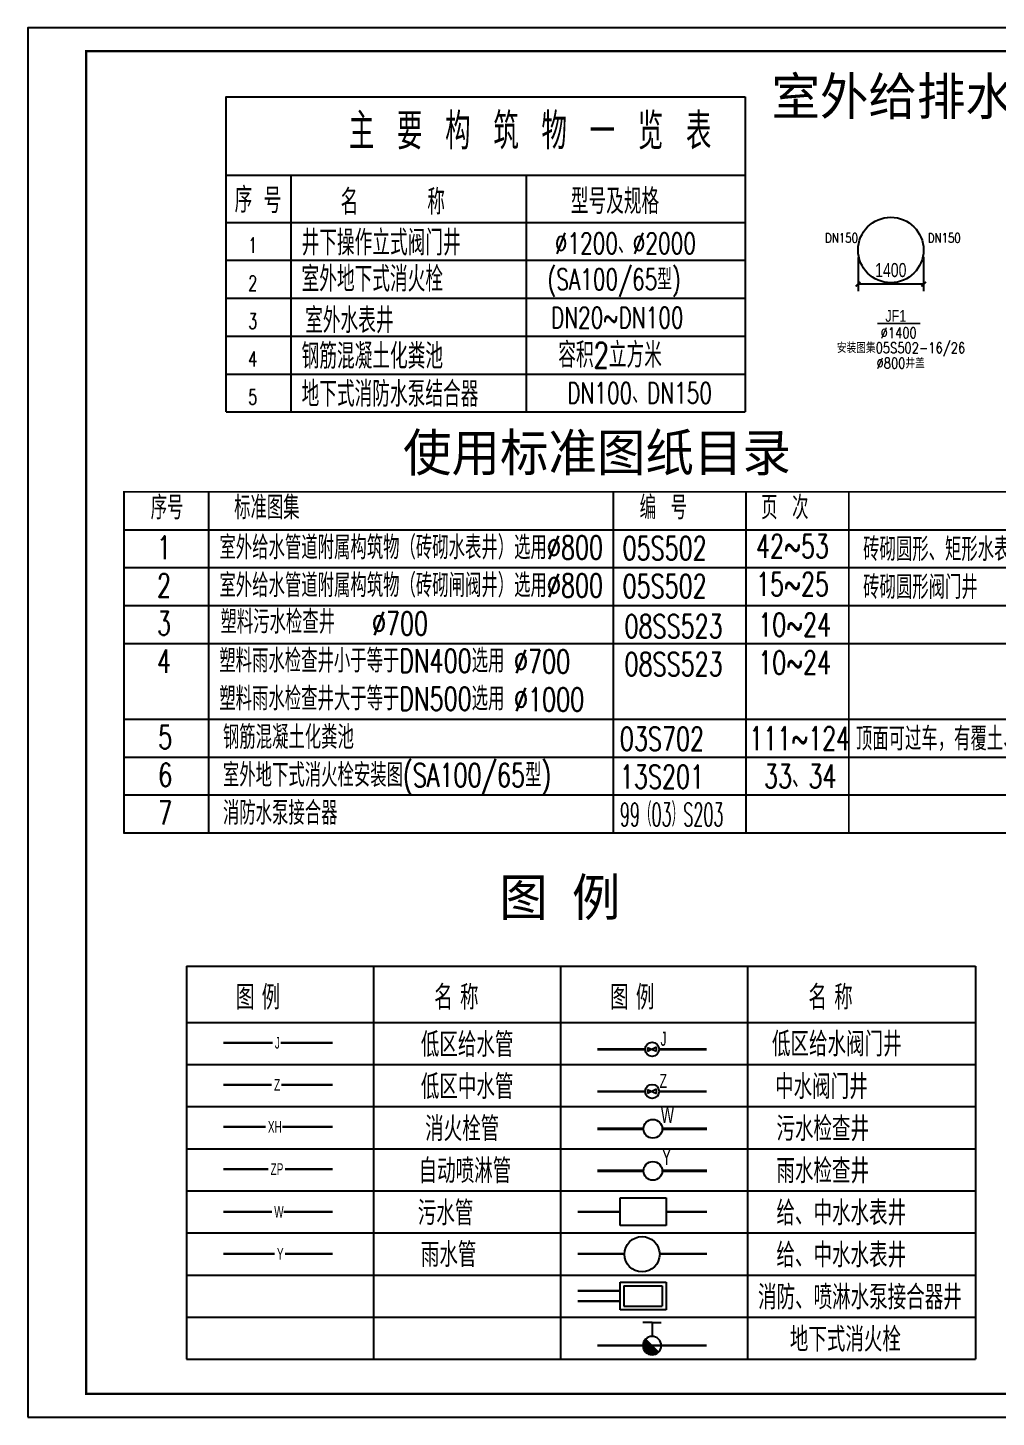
# Model space of a CAD drawing. Extents: x 332286 to 1463507, y -720758 to 86974.
# Drawn here: x 989055 to 1009759, y -572897 to -543197 of the extents above; entities that cross this region are included whole.
import ezdxf
from ezdxf.enums import TextEntityAlignment as Align

# ---------------------------------------------------------------- set-up
doc = ezdxf.new("R2010")
doc.units = 0
doc.header["$LTSCALE"] = 1000
doc.header["$MEASUREMENT"] = 0
doc.layers.get('0').update_dxf_attribs({"linetype": 'CONTINUOUS'})
doc.layers.get('Defpoints').update_dxf_attribs({"linetype": 'CONTINUOUS'})
for name, color, linetype in [('1WATER_DIM', 7, 'CONTINUOUS'), ('61', 7, 'CONTINUOUS'), ('EQ-室外', 2, 'CONTINUOUS'), ('LINE', 9, 'CONTINUOUS'), ('PIPE-污水', 2, 'CONTINUOUS'), ('PIPE-给水', 3, 'CONTINUOUS'), ('PIPE-雨水', 4, 'CONTINUOUS'), ('S-喷淋', 210, 'CONTINUOUS'), ('S-污水', 2, 'CONTINUOUS'), ('S-消防', 1, 'CONTINUOUS'), ('S-给水', 7, 'CONTINUOUS'), ('SA_TEXT', 7, 'CONTINUOUS'), ('SA_给水', 3, 'CONTINUOUS'), ('TEXT_污水', 7, 'CONTINUOUS'), ('TWT_TEXT', 7, 'CONTINUOUS'), ('W-节点图', 3, 'CONTINUOUS'), ('WELL_污水', 2, 'CONTINUOUS')]:
    doc.layers.add(name, color=color, linetype=linetype)
for name, color, linetype, lineweight in [('A-ANNO-TTLB', 7, 'CONTINUOUS', 25), ('PUB_TITLE', 4, 'CONTINUOUS', 9), ('高程点', 6, 'CONTINUOUS', 60)]:
    doc.layers.add(name, color=color, linetype=linetype, lineweight=lineweight)
doc.styles.add('-黑体', font='simhei.ttf', dxfattribs={"width": 0.7})
doc.styles.add('0-W-标准', font='ros.shx', dxfattribs={"width": 0.75, "bigfont": '@jd.shx'})
doc.styles.add('_HZDF2', font='romans2.shx', dxfattribs={"width": 0.8, "bigfont": 'HZDF2.shx'})
doc.styles.add('_HZTXT', font='fs.shx', dxfattribs={"width": 0.7, "bigfont": 'hztxt.shx'})
doc.styles.add('_TWT_PIPETEXT', font='ROS', dxfattribs={"width": 0.7, "height": 2.5, "bigfont": 'JD'})
doc.styles.add('_TWT_WELL', font='ROS', dxfattribs={"width": 0.8, "height": 3, "bigfont": 'JD'})
doc.styles.add('HZ', font='txt', dxfattribs={"bigfont": 'hztxt'})
doc.dimstyles.new('副本 DIMN', dxfattribs={"dimtxt": 300, "dimasz": 100, "dimexe": 150, "dimexo": 150, "dimgap": 150, "dimtad": 1, "dimdec": 0, "dimzin": 0, "dimdsep": 46, "dimtxsty": '0-W-标准', "dimblk": 'ARCHTICK', "dimcen": 0.09, "dimclrt": 7, "dimazin": 2, "dimtfac": 1, "dimtdec": 0, "dimtix": 1, "dimtmove": 2, "dimatfit": 3, "dimldrblk": 'ARCHTICK', "dimfxl": 250, "dimtolj": 1, "dimtzin": 0, "dimarcsym": 0})

# ---------------------------------------------------------------- blocks, each defined once
blk = doc.blocks.new('$TwtSys$00000317')
blk.add_hatch(color=256).paths.add_polyline_path([(92, -92), (-92, 92, 0.999981)])
for p, q in [((0, 331), (-130, 331)), ((0, 331), (0, 131)), ((0, 331), (130, 331)), ((92, -92), (-92, 92))]:
    blk.add_line(p, q)
for start, end in [(135, 315), (315, 135)]:
    blk.add_arc((0, 0), 131, start, end)
blk = doc.blocks.new('$TWTSYS$00000187')
blk.add_circle((0, 0, 0), 0.5)
blk = doc.blocks.new('$TWTSYS$00000186')
for p, q in [((0.324, 0.156, 0), (-0.325, -0.157, 0)), ((-0.325, 0.139, 0), (0.324, -0.139, 0)), ((-0.325, 0.139, 0), (-0.325, -0.157, 0)), ((0.324, -0.139, 0), (0.324, 0.156, 0))]:
    blk.add_line(p, q)
blk.add_circle((0, 0, 0), 0.5)
blk = doc.blocks.new('_ArchTick')
at = {"color": 0, "linetype": 'ByBlock', "const_width": 0.4}
blk.add_lwpolyline([(-0.5, -0.5), (0.5, 0.5)], dxfattribs=at)
blk = doc.blocks.new('*D140')
at = {"layer": 'Defpoints', "color": 0, "transparency": 16777216}
for p in [(1006805, -547957), (1008205, -547946), (1006805, -548677)]:
    blk.add_point(p, dxfattribs=at)
at = {"layer": 'W-节点图', "color": 0, "lineweight": -2, "transparency": 16777216}
for p, q in [((1006805, -548107), (1006805, -548827)), ((1008205, -548096), (1008205, -548827)), ((1008205, -548677), (1006805, -548677))]:
    blk.add_line(p, q, dxfattribs=at)
at = {"layer": 'W-节点图', "color": 0, "lineweight": -2, "transparency": 16777216, "xscale": 100, "yscale": 100, "zscale": 100, "rotation": 180}
blk.add_blockref('_ArchTick', (1006805, -548677), dxfattribs=at)
at = {"layer": 'W-节点图', "color": 0, "lineweight": -2, "transparency": 16777216, "xscale": 100, "yscale": 100, "zscale": 100}
blk.add_blockref('_ArchTick', (1008205, -548677), dxfattribs=at)
at = {"layer": 'W-节点图', "color": 7, "transparency": 16777216, "insert": (1007505, -548377), "char_height": 300, "attachment_point": 5, "style": '0-W-标准'}
blk.add_mtext('\\A1;1400', dxfattribs=at)

msp = doc.modelspace()

# ---------------------------------------------------------------- linework, layer by layer
msp.add_line((993297, -546344, 14.2), (1004389.6, -546344, 14.2))
at = {"extrusion": (-5.73533e-14, -0.002231, 0.999998)}
for p, q in [((1001715.7, -568209.6, -11.2), (1002700.1, -568209.6, -11.2)), ((1001715.7, -568800.2, -12.5), (1001715.7, -568209.6, -11.2)), ((1002700.1, -568209.6, -11.2), (1002700.1, -568800.2, -12.5)), ((1002700.1, -568800.2, -12.5), (1001715.7, -568800.2, -12.5)), ((1001715.7, -570009.6, -15.2), (1002700.1, -570009.6, -15.2)), ((1001715.7, -570600.2, -16.5), (1001715.7, -570009.6, -15.2)), ((1001800.6, -570088.6, -15.4), (1002615.2, -570088.6, -15.4)), ((1001800.6, -570088.6, -15.4), (1001800.6, -570521.2, -16.4)), ((1002615.2, -570088.6, -15.4), (1002615.2, -570521.2, -16.4)), ((1002700.1, -570009.6, -15.2), (1002700.1, -570600.2, -16.5)), ((1001800.6, -570521.2, -16.4), (1002615.2, -570521.2, -16.4)), ((1002700.1, -570600.2, -16.5), (1001715.7, -570600.2, -16.5))]:
    msp.add_line(p, q, dxfattribs=at)
at = {"elevation": 14.2}
msp.add_lwpolyline([(993297, -551407.3), (993297, -544669.6), (1004389.6, -544669.6)], dxfattribs=at)
for centre, radius in [((1007505.3, -547946.4), 700), ((1002188.1, -569412.8, -0.2), 376.1)]:
    msp.add_circle(centre, radius)
at = {"layer": '1WATER_DIM', "extrusion": (-5.73533e-14, -0.002231, 0.999998)}
for p, q in [((1004389.6, -544669.6, 14.2), (1004389.6, -551407.3, 14.2)), ((994676.4, -546344, 25.5), (994676.4, -551407.3, 14.2)), ((999709.4, -546344, 25.5), (999709.4, -551407.3, 14.2)), ((993297, -547357.3, 23.3), (1004389.6, -547357.3, 23.3)), ((993297, -548167.3, 21.5), (1004389.6, -548167.3, 21.5)), ((993297, -548977.3, 19.6), (1004389.6, -548977.3, 19.6)), ((993297, -549787.3, 17.8), (1004389.6, -549787.3, 17.8)), ((993297, -550597.3, 16), (1004389.6, -550597.3, 16)), ((993297, -551407.3, 14.2), (1004389.6, -551407.3, 14.2))]:
    msp.add_line(p, q, dxfattribs=at)
at = {"layer": 'A-ANNO-TTLB'}
msp.add_lwpolyline([(989054.6, -572896.6), (1031104.6, -572896.6), (1031104.6, -543196.6), (989054.6, -543196.6)], close=True, dxfattribs=at)
at = {"layer": 'A-ANNO-TTLB', "const_width": 50}
msp.add_lwpolyline([(990304.6, -572396.6), (1030604.6, -572396.6), (1030604.6, -543696.6), (990304.6, -543696.6)], close=True, dxfattribs=at)
at = {"layer": 'LINE', "color": 7, "extrusion": (-5.73533e-14, -0.002231, 0.999998)}
for p, q in [((992445, -563256.9, -0.2), (992445, -571656.9, -18.9)), ((992445, -563256.9, -0.2), (1009314.6, -563256.9, -0.2)), ((996445, -563256.9, -0.2), (996445, -571656.9, -18.9)), ((1000445, -563256.9, -0.2), (1000445, -571656.9, -18.9)), ((1004445, -563256.9, -0.2), (1004445, -571656.9, -18.9)), ((1009314.6, -563256.9, -0.2), (1009314.6, -571656.9, -18.9)), ((992445, -564456.9, -2.8), (1009314.6, -564456.9, -2.8)), ((992445, -565356.9, -4.9), (1009314.6, -565356.9, -4.9)), ((992445, -566256.9, -6.9), (1009314.6, -566256.9, -6.9)), ((992445, -567156.9, -8.9), (1009314.6, -567156.9, -8.9)), ((992445, -568056.9, -10.9), (1009314.6, -568056.9, -10.9)), ((992445, -568956.9, -12.9), (1009314.6, -568956.9, -12.9)), ((992445, -569856.9, -14.9), (1009314.6, -569856.9, -14.9)), ((992445, -570756.9, -16.9), (1009314.6, -570756.9, -16.9)), ((992445, -571656.9, -18.9), (1009314.6, -571656.9, -18.9))]:
    msp.add_line(p, q, dxfattribs=at)
at = {"layer": 'PIPE-污水', "linetype": 'Continuous', "const_width": 60, "elevation": -2.7}
for points in [[(1001233.4, -566731.5), (1002218.1, -566731.5)], [(1002618.1, -566731.5), (1003576.8, -566731.5)], [(1001233.4, -567631.5), (1002218.1, -567631.5)], [(1002618.1, -567631.5), (1003576.8, -567631.5)]]:
    msp.add_lwpolyline(points, dxfattribs=at)
at = {"layer": 'PIPE-给水', "const_width": 50}
for points, elevation in [([(1001233.5, -565032.9), (1002251.6, -565032.9)], 9.4), ([(1002551.6, -565032.9), (1003569.6, -565032.9)], 9.4), ([(1001233.5, -565932.9), (1002251.6, -565932.9)], 9.4), ([(1002551.6, -565932.9), (1003569.6, -565932.9)], 9.4), ([(1001233.5, -571366.2), (1003569.6, -571366.2)], -2.7)]:
    msp.add_lwpolyline(points, dxfattribs=dict(at, elevation=elevation))
at = {"layer": 'PIPE-雨水', "linetype": 'Continuous', "const_width": 50, "elevation": -2.7}
for points in [[(993233.5, -569406), (994331.2, -569406)], [(994553.1, -569406), (995569.6, -569406)]]:
    msp.add_lwpolyline(points, dxfattribs=at)
at = {"layer": 'PUB_TITLE'}
for points in [[(1031104.6, -572896.6), (1031104.6, -543196.6), (989054.6, -543196.6), (989054.6, -572896.6)], [(989054.6, -572896.6), (1031104.6, -572896.6), (1031104.6, -543196.6), (989054.6, -543196.6)]]:
    msp.add_lwpolyline(points, close=True, dxfattribs=at)
at = {"layer": 'PUB_TITLE', "const_width": 50}
for points in [[(1030604.6, -572396.6), (1030604.6, -543696.6), (990304.6, -543696.6), (990304.6, -572396.6)], [(990304.6, -572396.6), (1030604.6, -572396.6), (1030604.6, -543696.6), (990304.6, -543696.6)]]:
    msp.add_lwpolyline(points, close=True, dxfattribs=at)
at = {"layer": 'S-喷淋', "const_width": 50, "elevation": -2.7}
for points in [[(993233.5, -567592.5), (994195.3, -567592.5)], [(994554.4, -567592.5), (995569.6, -567592.5)]]:
    msp.add_lwpolyline(points, dxfattribs=at)
at = {"layer": 'S-污水', "const_width": 50, "elevation": -2.7}
for points in [[(993233.5, -568503.3), (994272.5, -568503.3)], [(994524.9, -568503.3), (995569.6, -568503.3)]]:
    msp.add_lwpolyline(points, dxfattribs=at)
at = {"layer": 'S-消防', "const_width": 50, "elevation": -2.7}
for points in [[(993233.5, -566692.5), (994138.2, -566692.5)], [(994497.2, -566692.5), (995569.6, -566692.5)]]:
    msp.add_lwpolyline(points, dxfattribs=at)
at = {"layer": 'S-给水'}
for p, q in [((991111.2, -553925.9), (1012457.1, -553925.9)), ((991111.2, -554735.9), (1012457.1, -554735.9)), ((991111.2, -554735.9), (1012457.1, -554735.9)), ((991111.2, -555545.9), (1012457.1, -555545.9)), ((991111.2, -556355.9), (1012457.1, -556355.9)), ((991111.2, -557975.9), (1012457.1, -557975.9)), ((991111.2, -558785.9), (1012457.1, -558785.9)), ((991111.2, -559595.9), (1012457.1, -559595.9)), ((991111.2, -560405.9), (1012457.1, -560405.9)), ((991111.2, -560405.9), (1012457.1, -560405.9))]:
    msp.add_line(p, q, dxfattribs=at)
at = {"layer": 'S-给水', "const_width": 40.5}
for points in [[(1012457.1, -560405.9), (1012457.1, -553115.9), (991111.2, -553115.9), (991111.2, -560405.9), (1012457.1, -560405.9)], [(992922.3, -553115.9), (992922.3, -560405.9)], [(1001573.9, -553115.9), (1001573.9, -560405.9)], [(1004408.9, -553115.9), (1004408.9, -560405.9)], [(1006607.4, -553115.9), (1006607.4, -560405.9)]]:
    msp.add_lwpolyline(points, dxfattribs=at)
at = {"layer": 'S-给水', "const_width": 50, "elevation": -2.7}
for points in [[(993233.5, -564892.5), (994286.8, -564892.5)], [(994462.9, -564892.5), (995569.6, -564892.5)], [(993233.5, -565792.5), (994271.5, -565792.5)], [(994478.2, -565792.5), (995569.6, -565792.5)], [(1000807.7, -568504.9), (1001715.7, -568504.9)], [(1002700.1, -568504.9), (1003574.3, -568504.9)], [(1000807.7, -569404.9), (1001814.5, -569404.9)], [(1002561.6, -569404.9), (1003574.3, -569404.9)], [(1000807.7, -570194.3), (1001715.7, -570194.3)], [(1000807.7, -570415.5), (1001715.7, -570415.5)]]:
    msp.add_lwpolyline(points, dxfattribs=at)
at = {"layer": '高程点', "const_width": 35, "elevation": 0}
msp.add_lwpolyline([(1007216.4, -549516.8), (1008139.8, -549516.8)], dxfattribs=at)

# ---------------------------------------------------------------- block references
at = {"layer": 'EQ-室外', "xscale": 1.5, "yscale": 1.5, "zscale": 1.5}
msp.add_blockref('$TwtSys$00000317', (1002401.6, -571366.2, -2.7), dxfattribs=at)
at = {"layer": 'SA_给水', "xscale": 300, "yscale": 300, "zscale": 300}
for p in [(1002401.6, -565032.9, 9.4), (1002401.6, -565932.9, 9.4)]:
    msp.add_blockref('$TWTSYS$00000186', p, dxfattribs=at)
at = {"layer": 'WELL_污水', "xscale": 400, "yscale": 400, "zscale": 400}
for p in [(1002418.1, -566731.5, -2.7), (1002418.1, -567631.5, -2.7)]:
    msp.add_blockref('$TWTSYS$00000187', p, dxfattribs=at)

# ---------------------------------------------------------------- texts
at = {"layer": '1WATER_DIM', "extrusion": (-5.73533e-14, -0.002231, 0.999998), "style": 'HZ', "width": 0.7}
for s, height, p in [('主 要 构 筑 物 一 览 表', 777.6, (995918.1, -545796.5, 1244.3)), ('序', 540, (993477.3, -547145.1, 1244.3)), ('号', 540, (994098.5, -547158.6, 1244.3)), ('名        ', 540, (995741.9, -547188.1, 1244.3)), ('称', 540, (997595.6, -547188.1, 1244.3)), ('型号及规格', 540, (1000663.8, -547175.3, 1244.3)), ('井下操作立式阀门井', 540, (994908.4, -548061, 1244.3)), ('%%C1200、%%C2000', 450, (1000323.3, -548029.2, 1244.3)), ('1', 324, (993768.3, -548008.2, 1244.3)), ('室外地下式消火栓', 540, (994908.4, -548836.2, 1244.3)), ('2', 324, (993768.3, -548818.2, 1244.3)), ('(SA100/65型)', 450, (1000163, -548799, 1244.3)), ('室外水表井', 540, (994985, -549721.6, 1244.3)), ('3', 324, (993768.3, -549628.2, 1244.3)), ('DN20~DN100', 450, (1000238.6, -549618.5, 1244.3)), ('钢筋混凝土化粪池', 540, (994908.4, -550485.1, 1244.3)), ('4', 324, (993768.3, -550438.2, 1244.3)), ('5', 324, (993768.3, -551248.2, 1244.3)), ('地下式消防水泵结合器', 540, (994908.4, -551295.1, 1244.3)), ('DN100、DN150', 450, (1000585.8, -551228.4, 1244.3))]:
    msp.add_text(s, height=height, dxfattribs=at).set_placement(p)
at = {"layer": '1WATER_DIM', "color": 7, "extrusion": (-5.73533e-14, -0.002231, 0.999998), "style": 'HZ', "width": 0.7}
msp.add_text('容积2立方米', height=540, dxfattribs=at).set_placement((1000396.4, -550461.6, 1244.3))
at = {"layer": '61', "color": 7, "linetype": 'Continuous', "style": '-黑体', "width": 0.95}
for s, p in [('室外给排水设计说明(二）', (1004953.5, -545061.7)), ('使用标准图纸目录', (997076.3, -552675.3))]:
    msp.add_text(s, height=800, dxfattribs=at).set_placement(p)
at = {"layer": '61', "color": 7, "linetype": 'Continuous', "extrusion": (-5.73533e-14, -0.002231, 0.999998), "style": '-黑体', "width": 0.95}
msp.add_text('图 例', height=800, dxfattribs=at).set_placement((999134.6, -562182, 1257.6))
at = {"layer": 'S-给水', "style": 'HZ'}
for s, width, p in [('序号', 0.7, (991682.8, -553703.6)), ('标准图集', 0.7, (993466.7, -553703.6)), ('编 号', 0.7, (1002136.3, -553703.6)), ('页 次', 0.7, (1004733.5, -553703.6)), ('1', 0.7, (991817.5, -554557.4)), ('室外给水管道附属构筑物（砖砌水表井）选用%%C800', 0.7, (993152.2, -554557)), ('05S502', 0.7, (1001769.9, -554571.2)), ('42~53', 0.7, (1004623.2, -554529)), ('砖砌圆形、矩形水表井', 0.7, (1006913.4, -554594.8)), ('2', 0.7, (991817.5, -555367.4)), ('室外给水管道附属构筑物（砖砌闸阀井）选用%%C800', 0.7, (993152.2, -555367)), ('05S502', 0.7, (1001769.9, -555381.2)), ('15~25', 0.7, (1004623.2, -555339)), ('砖砌圆形阀门井', 0.7, (1006913.4, -555404.8)), ('3', 0.7, (991817.5, -556177.4)), ('塑料污水检查井', 0.7, (993173.4, -556146)), ('%%C700', 0.7, (996412.3, -556181.2)), ('08SS523', 0.7, (1001811.8, -556239.3)), ('10~24', 0.7, (1004669.8, -556207)), ('4', 0.7, (991817.5, -556987.4)), ('塑料雨水检查井小于等于DN400选用', 0.7, (993148.8, -556977.9)), ('%%C700', 0.7, (999449.9, -556994.3)), ('08SS523', 0.7, (1001811.8, -557049.3)), ('10~24', 0.7, (1004669.8, -557017)), ('塑料雨水检查井大于等于DN500选用', 0.7, (993148.8, -557787.9)), ('%%C1000', 0.7, (999449.9, -557804.3)), ('钢筋混凝土化粪池', 0.7, (993226.5, -558611.6)), ('5', 0.7, (991842.4, -558607.4)), ('03S702', 0.7, (1001712.2, -558645.3)), ('111~124', 0.7, (1004477.8, -558637)), ('顶面可过车，有覆土、有地下水', 0.7, (1006758.1, -558644.8)), ('6', 0.7, (991842.4, -559417.4)), ('室外地下式消火栓安装图(SA100/65型)', 0.7, (993226.5, -559421.6)), ('33、34', 0.7, (1004795.4, -559446.1)), ('13S201', 0.7, (1001712.2, -559455.3)), ('7', 0.7, (991842.4, -560227.4)), ('消防水泵接合器', 0.7, (993226.5, -560231.6)), ('99（03）S203', 0.5, (1001712.2, -560265.3))]:
    msp.add_text(s, height=500, dxfattribs=dict(at, width=width)).set_placement(p)
at = {"layer": 'SA_TEXT', "style": '_TWT_WELL', "width": 0.64}
for s, p in [('J', (1002581.5, -564957.9, 9.4)), ('Z', (1002563.2, -565857.9, 9.4))]:
    msp.add_text(s, height=300, dxfattribs=at).set_placement(p)
at = {"layer": 'TEXT_污水', "style": '_TWT_WELL', "width": 0.64}
for s, p in [('W', (1002589.1, -566606.5, -2.7)), ('Y', (1002610.5, -567506.5, -2.7))]:
    msp.add_text(s, height=350, dxfattribs=at).set_placement(p)
at = {"layer": 'TWT_TEXT', "style": '_TWT_PIPETEXT'}
for s, height, width, p in [('图 例', 520.93, 0.8, (993504.2, -564183.8, -2.2)), ('名 称', 520.93, 0.8, (997744.3, -564183.8, -2.2)), ('图 例', 520.93, 0.8, (1001504.2, -564183.8, -2.2)), ('名 称', 520.93, 0.8, (1005744.3, -564183.8, -2.2)), ('J', 250, 0.64, (994336.8, -565017.5, -2.7)), ('低区给水管', 520.93, 0.8, (997458, -565194, -4.5)), ('低区给水阀门井', 520.93, 0.8, (1004964.9, -565183.3, -4.9)), ('Z', 250, 0.64, (994321.5, -565917.5, -2.7)), ('低区中水管', 520.93, 0.8, (997458, -566094, -6.5)), ('中水阀门井', 520.93, 0.8, (1005031.5, -566094, -6.5)), ('XH', 250, 0.64, (994188.2, -566817.5, -2.7)), ('消火栓管', 520.93, 0.8, (997550, -566994, -8.5)), ('污水检查井', 520.93, 0.8, (1005060, -566994, -8.5)), ('ZP', 250, 0.64, (994245.3, -567717.5, -2.7)), ('自动喷淋管', 520.93, 0.8, (997410.9, -567894, -10.5)), ('雨水检查井', 520.93, 0.8, (1005060, -567894, -10.5)), ('W', 250, 0.64, (994322.5, -568628.3, -2.7)), ('污水管', 520.93, 0.8, (997392.5, -568793.6, -12.5)), ('给、中水水表井', 520.93, 0.8, (1005060, -568794, -12.5)), ('Y', 250, 0.64, (994381.2, -569531, -2.7)), ('雨水管', 520.93, 0.8, (997458, -569684.9, -14.5)), ('给、中水水表井', 520.93, 0.8, (1005060, -569694, -14.5)), ('消防、喷淋水泵接合器井', 520.93, 0.8, (1004667.1, -570594, -16.5)), ('地下式消火栓', 520.93, 0.8, (1005346.3, -571494, -18.5))]:
    msp.add_text(s, height=height, dxfattribs=dict(at, width=width)).set_placement(p)
at = {"layer": '高程点', "style": '_HZDF2', "width": 0.8}
for p in [(1006098.2, -547788.6, -4559.5), (1008295, -547788.6, -4559.5)]:
    msp.add_text('DN150', height=200, rotation=0.00004, dxfattribs=at).set_placement(p)
at = {"layer": '高程点', "style": '_HZTXT', "width": 0.8}
msp.add_text('JF1', height=250, dxfattribs=at).set_placement((1007389.1, -549481.3, 0))
at = {"layer": '高程点', "style": '_HZDF2', "width": 0.8}
for s, p in [('%%C1400', (1007673.8, -549716.6, 0)), ('安装图集05S502-16/26', (1007723.5, -550052.8, 0)), ('%%C800井盖', (1007715.4, -550355.8, 0))]:
    msp.add_text(s, height=225, dxfattribs=at).set_placement(p, align=Align.MIDDLE)

# ---------------------------------------------------------------- dimensions: what is measured, and where the dimension line sits
at = {"layer": 'W-节点图'}
dim = msp.add_linear_dim(base=(1006805.4, -548676.6), p1=(1008205.3, -547946.4), p2=(1006805.4, -547956.6), angle=180, dimstyle='副本 DIMN', dxfattribs=at)
dim.commit()
dim.dimension.update_dxf_attribs({"geometry": '*D140', "text_midpoint": (1007505.3, -548376.6)})

doc.saveas('drawing.dxf')
